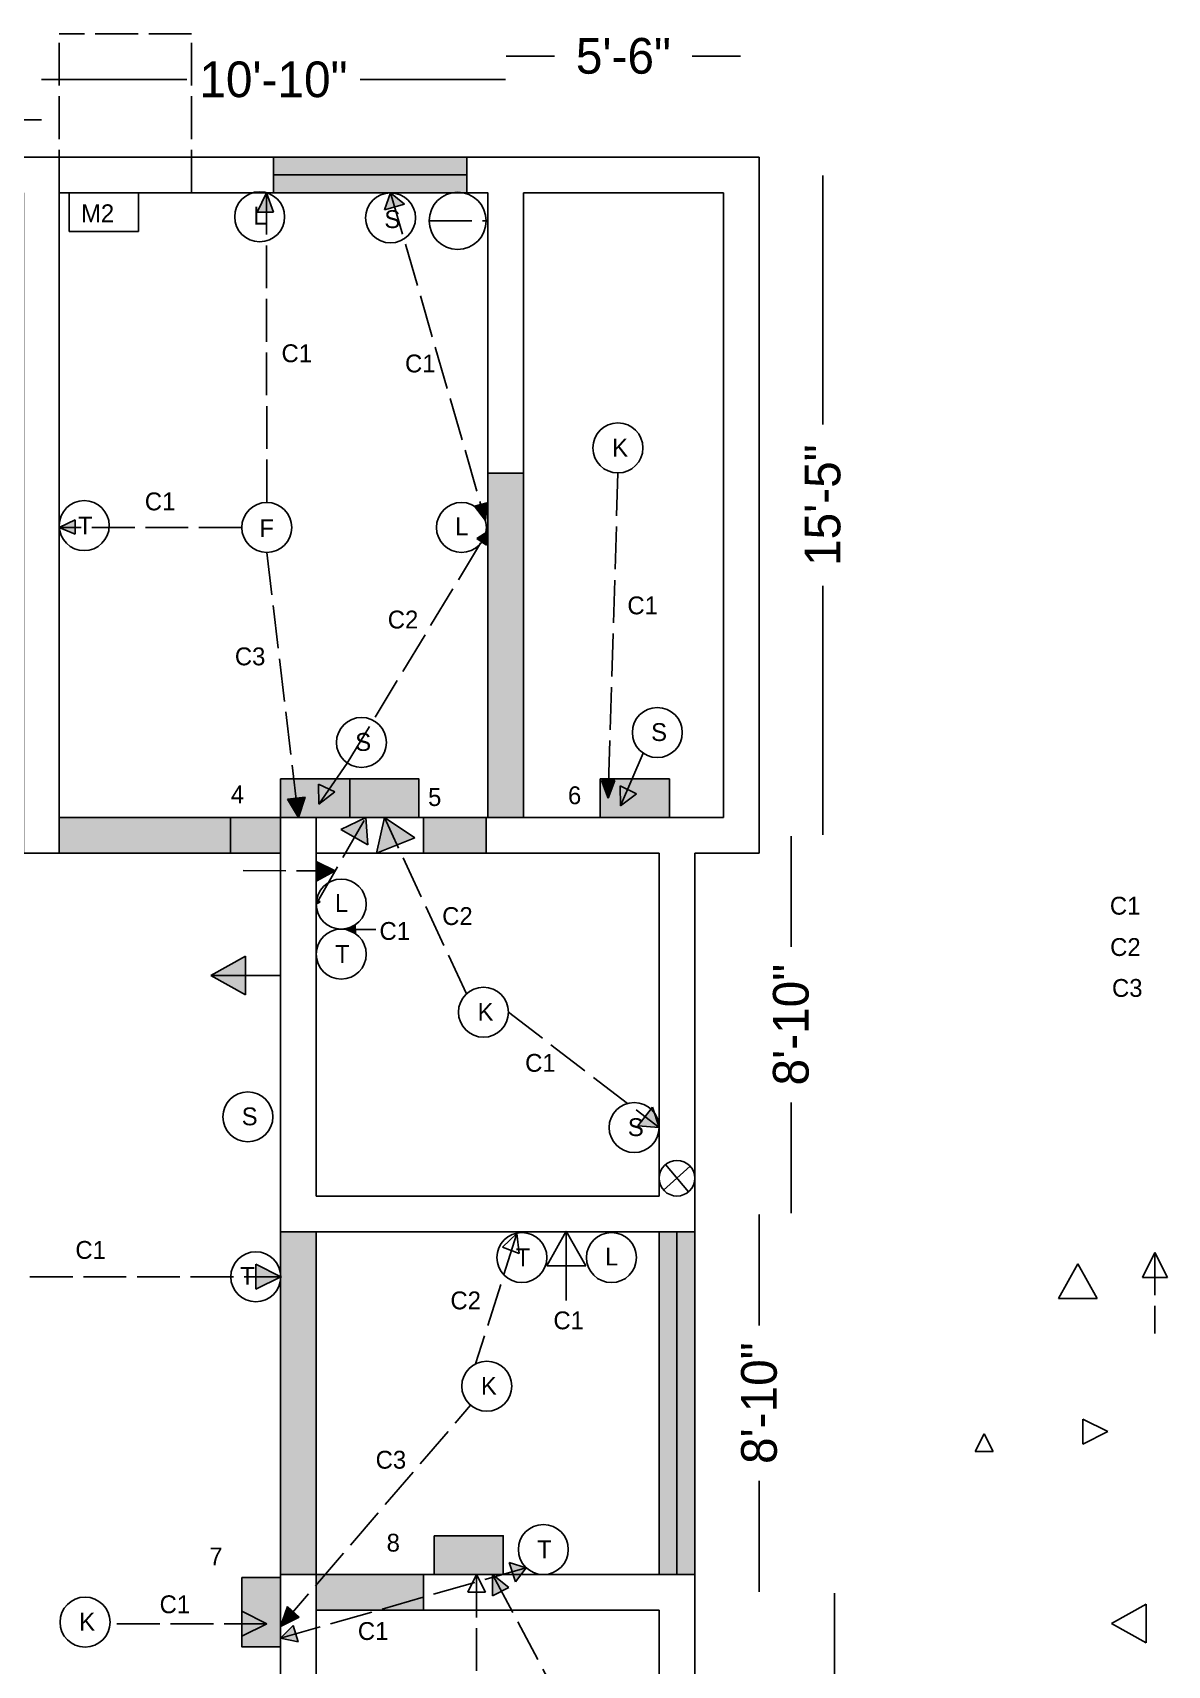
# Model space of a CAD drawing. Header units: feet. Extents: x 437 to 1867, y 198 to 1564.
# Drawn here: x 794.9 to 1112.7, y 664.3 to 1121.6 of the extents above; entities that cross this region are included whole.
import ezdxf

# ---------------------------------------------------------------- set-up
doc = ezdxf.new("R2010")
doc.units = ezdxf.units.FT
doc.header["$MEASUREMENT"] = 0
doc.linetypes.add('ACAD_ISO02W100', pattern=[15, 12, -3])
doc.dimstyles.get("Standard").update_dxf_attribs({"dimtxt": 0.18, "dimasz": 0.18, "dimexe": 0.18, "dimexo": 0.0625, "dimgap": 0.09, "dimtad": 0, "dimtih": 1, "dimtoh": 1, "dimdec": 4, "dimzin": 0, "dimdsep": 46, "dimtxsty": 'Standard', "dimcen": 0.09, "dimadec": 0, "dimazin": 0, "dimtfac": 1, "dimtdec": 4, "dimtofl": 0, "dimtmove": 0, "dimatfit": 3, "dimfxl": 0, "dimtolj": 1, "dimtzin": 0, "dimarcsym": 0})

# ---------------------------------------------------------------- blocks, each defined once
blk = doc.blocks.new('*D3')
at = {"color": 0, "lineweight": -2}
for p, q in [((667.36, 1097.19), (708.1, 1097.19)), ((797.36, 1097.19), (756.62, 1097.19))]:
    blk.add_line(p, q, dxfattribs=at)
at = {"layer": 'Defpoints', "color": 0}
for p in [(797.36, 1097.19), (667.36, 1081.74), (797.36, 1081.74)]:
    blk.add_point(p, dxfattribs=at)
at = {"color": 0, "insert": (732.36, 1097.19), "char_height": 10, "attachment_point": 5}
blk.add_mtext('\\A1;10\'-10"', dxfattribs=at)
blk = doc.blocks.new('_None')
blk = doc.blocks.new('*D4')
at = {"color": 0, "lineweight": -2}
for p, q in [((797.36, 1108.43), (838.1, 1108.43)), ((927.36, 1108.43), (886.62, 1108.43))]:
    blk.add_line(p, q, dxfattribs=at)
at = {"layer": 'Defpoints', "color": 0}
for p in [(927.36, 1108.43), (797.36, 1081.74), (927.36, 1081.74)]:
    blk.add_point(p, dxfattribs=at)
at = {"color": 0, "insert": (862.36, 1108.43), "char_height": 10, "attachment_point": 5}
blk.add_mtext('\\A1;10\'-10"', dxfattribs=at)
blk = doc.blocks.new('*D5')
at = {"color": 0, "lineweight": -2}
for p, q in [((927.54, 1115.01), (941.1, 1115.01)), ((993.18, 1115.01), (979.62, 1115.01))]:
    blk.add_line(p, q, dxfattribs=at)
at = {"color": 0}
for points in [[(927.54, 1115.04), (927.54, 1114.98), (927.36, 1115.01)], [(993.18, 1115.04), (993.18, 1114.98), (993.36, 1115.01)]]:
    blk.add_solid(points, dxfattribs=at)
at = {"layer": 'Defpoints', "color": 0}
for p in [(993.36, 1115.01), (927.36, 1081.74), (993.36, 1081.74)]:
    blk.add_point(p, dxfattribs=at)
at = {"color": 0, "insert": (960.36, 1115.01), "char_height": 10, "attachment_point": 5}
blk.add_mtext('\\A1;5\'-6"', dxfattribs=at)
blk = doc.blocks.new('*D8')
at = {"color": 0, "lineweight": -2}
for p, q in [((1016.19, 1081.56), (1016.19, 1011.83)), ((1016.19, 896.92), (1016.19, 966.65))]:
    blk.add_line(p, q, dxfattribs=at)
at = {"color": 0}
for points in [[(1016.16, 1081.56), (1016.22, 1081.56), (1016.19, 1081.74)], [(1016.16, 896.92), (1016.22, 896.92), (1016.19, 896.74)]]:
    blk.add_solid(points, dxfattribs=at)
at = {"layer": 'Defpoints', "color": 0}
for p in [(993.36, 1081.74), (993.36, 896.74), (1016.19, 896.74)]:
    blk.add_point(p, dxfattribs=at)
at = {"color": 0, "insert": (1016.19, 989.24), "char_height": 10, "attachment_point": 5, "rotation": 90}
blk.add_mtext('\\A1;15\'-5"', dxfattribs=at)
blk = doc.blocks.new('*D9')
at = {"color": 0, "lineweight": -2}
for p, q in [((1007.3, 896.56), (1007.3, 865.5)), ((1007.3, 790.92), (1007.3, 821.99))]:
    blk.add_line(p, q, dxfattribs=at)
at = {"color": 0}
for points in [[(1007.27, 896.56), (1007.33, 896.56), (1007.3, 896.74)], [(1007.27, 790.92), (1007.33, 790.92), (1007.3, 790.74)]]:
    blk.add_solid(points, dxfattribs=at)
at = {"layer": 'Defpoints', "color": 0}
for p in [(975.36, 896.74), (975.36, 790.74), (1007.3, 790.74)]:
    blk.add_point(p, dxfattribs=at)
at = {"color": 0, "insert": (1007.3, 843.74), "char_height": 10, "attachment_point": 5, "rotation": 90}
blk.add_mtext('\\A1;8\'-10"', dxfattribs=at)
blk = doc.blocks.new('*D10')
at = {"color": 0, "lineweight": -2}
for p, q in [((998.39, 790.56), (998.39, 759.5)), ((998.39, 684.92), (998.39, 715.99))]:
    blk.add_line(p, q, dxfattribs=at)
at = {"color": 0}
for points in [[(998.36, 790.56), (998.42, 790.56), (998.39, 790.74)], [(998.36, 684.92), (998.42, 684.92), (998.39, 684.74)]]:
    blk.add_solid(points, dxfattribs=at)
at = {"layer": 'Defpoints', "color": 0}
for p in [(975.36, 790.74), (975.36, 684.74), (998.39, 684.74)]:
    blk.add_point(p, dxfattribs=at)
at = {"color": 0, "insert": (998.39, 737.74), "char_height": 10, "attachment_point": 5, "rotation": 90}
blk.add_mtext('\\A1;8\'-10"', dxfattribs=at)
blk = doc.blocks.new('*D11')
at = {"color": 0, "lineweight": -2}
for p, q in [((1019.45, 684.56), (1019.45, 653.5)), ((1019.45, 578.92), (1019.45, 609.99))]:
    blk.add_line(p, q, dxfattribs=at)
at = {"color": 0}
for points in [[(1019.42, 684.56), (1019.48, 684.56), (1019.45, 684.74)], [(1019.42, 578.92), (1019.48, 578.92), (1019.45, 578.74)]]:
    blk.add_solid(points, dxfattribs=at)
at = {"layer": 'Defpoints', "color": 0}
for p in [(975.36, 684.74), (975.36, 578.74), (1019.45, 578.74)]:
    blk.add_point(p, dxfattribs=at)
at = {"color": 0, "insert": (1019.45, 631.74), "char_height": 10, "attachment_point": 5, "rotation": 90}
blk.add_mtext('\\A1;8\'-10"', dxfattribs=at)

msp = doc.modelspace()

# ---------------------------------------------------------------- hatches: boundary and pattern name
at = {"linetype": 'ACAD_ISO02W100'}
h = msp.add_hatch(color=70, dxfattribs=at)
h.paths.add_polyline_path([(621.5249, 1081.74179), (621.5249, 1086.74179), (592.48437, 1086.74179), (592.48437, 1081.74179)])
h.paths.add_polyline_path([(621.5249, 1076.74179), (621.5249, 1081.74179), (592.48437, 1081.74179), (592.48437, 1076.74179)])
h.paths.add_polyline_path([(751.62853, 1081.74179), (751.62853, 1086.74179), (679.67104, 1086.74179), (679.67104, 1081.74179)])
h.paths.add_polyline_path([(679.67104, 1081.74179), (679.67104, 1076.74179), (703.73667, 1076.74179, -0.00760481), (703.94959, 1076.74179), (729.11631, 1076.74179, -0.137077422), (732.88369, 1076.74179), (751.62853, 1076.74179), (751.62853, 1081.74179)])
h.paths.add_polyline_path([(916.48545, 1081.74179), (916.48545, 1086.74179), (862.35973, 1086.74179), (862.35973, 1081.74179)])
h.paths.add_polyline_path([(862.35973, 1081.74179), (862.35973, 1076.74179), (912.51762, 1076.74179, -0.089970811), (915.37357, 1076.74179), (916.48545, 1076.74179), (916.48545, 1081.74179)])
h.paths.add_polyline_path([(970.35973, 484.28281), (975.35973, 484.28281), (975.35973, 573.74179), (970.35973, 573.74179)])
h.paths.add_polyline_path([(980.35973, 573.74179), (975.35973, 573.74179), (975.35973, 484.28281), (980.35973, 484.28281)])
h.paths.add_polyline_path([(970.35973, 689.74179), (975.35973, 689.74179), (975.35973, 785.74179), (970.35973, 785.74179)])
h.paths.add_polyline_path([(980.35973, 785.74179), (975.35973, 785.74179), (975.35973, 689.74179), (980.35973, 689.74179)])
h.paths.add_polyline_path([(946.05764, 328.74179), (946.05764, 333.74179), (904.08021, 333.74179, -0.000193978), (904.07477, 333.74179), (879.02935, 333.74179), (879.02935, 328.74179)])
h.paths.add_polyline_path([(946.05764, 323.74179), (946.05764, 328.74179), (879.02935, 328.74179), (879.02935, 323.74179)])
h.paths.add_polyline_path([(690.35872, 328.74179), (690.35872, 333.74179), (665.00384, 333.74179, -0.000273873), (664.99617, 333.74179), (617.77501, 333.74179), (617.77501, 328.74179)])
h.paths.add_polyline_path([(617.77501, 328.74179), (617.77501, 323.74179), (690.35872, 323.74179), (690.35872, 328.74179)])
h.paths.add_polyline_path([(567.81732, 328.74179), (567.81732, 333.74179), (502.0231, 333.74179), (502.0231, 328.74179)])
h.paths.add_polyline_path([(502.0231, 328.74179), (502.0231, 323.74179), (567.81732, 323.74179), (567.81732, 328.74179)])
at = {"linetype": 'ACAD_ISO02W100', "true_color": 0x000000}
h = msp.add_hatch(color=18, dxfattribs=at)
h.paths.add_polyline_path([(860.38369, 1076.74179), (857.8014, 1071.32591), (860.39095, 1071.32591)])
h.paths.add_polyline_path([(860.38369, 1076.74179), (860.39095, 1071.32591), (862.39256, 1071.32591)])
h.paths.add_polyline_path([(895.15902, 1076.69902), (893.46297, 1071.99547), (896.29473, 1072.77639)])
h.paths.add_polyline_path([(895.15902, 1076.69902), (896.29473, 1072.77639), (899.02619, 1073.52964)])
h = msp.add_hatch(color=104)
h.paths.add_polyline_path([(580.35973, 643.74179), (590.35973, 643.74179), (590.35973, 749.74179), (580.35973, 749.74179)])
h.paths.add_polyline_path([(746.35973, 633.74179), (746.35973, 643.74179), (698.35973, 643.74179), (698.35973, 633.74179)])
h.paths.add_polyline_path([(590.35973, 841.74179), (590.35973, 831.74179), (626.35973, 831.74179), (626.35973, 841.74179)])
h.paths.add_polyline_path([(662.35973, 841.74179), (672.35973, 841.74179), (672.35973, 901.74179), (662.35973, 901.74179)])
h.paths.add_polyline_path([(792.35973, 891.74179), (792.35973, 901.74179), (728.20886, 901.74179), (728.20886, 891.74179)])
h.paths.add_polyline_path([(850.35973, 891.74179), (850.35973, 901.74179), (802.35973, 901.74179), (802.35973, 891.74179)])
h.paths.add_polyline_path([(864.35973, 891.74179), (864.35973, 901.74179), (850.35973, 901.74179), (850.35973, 891.74179)])
h.paths.add_polyline_path([(904.35973, 901.74179), (904.35973, 891.74179), (921.94081, 891.74179), (921.94081, 901.74179)])
h.paths.add_polyline_path([(922.35974, 901.74179), (932.35974, 901.74179), (932.35974, 949.74179), (932.35973, 949.74179), (932.35973, 998.16887), (922.35974, 998.16887)])
h.paths.add_polyline_path([(874.35973, 785.74179), (864.35973, 785.74179), (864.35973, 689.74179), (874.35973, 689.74179)])
h.paths.add_polyline_path([(874.35973, 689.74179), (874.35973, 679.74179), (904.35973, 679.74179), (904.35973, 689.74179)])
h.paths.add_polyline_path([(834.35973, 573.74179), (834.35973, 583.74179), (756.35973, 583.74179), (756.35973, 573.74179)])
h.paths.add_polyline_path([(826.35973, 477.74179), (816.35973, 477.74179), (816.35973, 447.74179), (816.35973, 434.58812), (826.35973, 434.58812), (826.35973, 447.74179)])
h = msp.add_hatch(color=18, dxfattribs=at)
h.paths.add_polyline_path([(920.42791, 989.42281), (918.72258, 988.92811, -0.184102305), (921.72386, 984.94674)])
h.paths.add_polyline_path([(922.16635, 989.92712), (920.42791, 989.42281), (921.72386, 984.94674)])
h.paths.add_polyline_path([(918.72258, 988.92811), (918.6848, 988.91715), (921.72386, 984.94674, 0.184102305)])
h = msp.add_hatch(color=18, dxfattribs=at)
h.paths.add_polyline_path([(787.08388, 986.35751), (787.28146, 983.5), (792.35973, 983.5)])
h.paths.add_polyline_path([(792.35973, 983.5), (787.28146, 983.5), (787.52738, 979.94355)])
h.paths.add_polyline_path([(806.87906, 983), (802.37761, 983), (806.87906, 981.09755)])
h.paths.add_polyline_path([(806.87906, 985.17645), (802.37761, 983), (806.87906, 983)])
h = msp.add_hatch(color=18, dxfattribs=at)
h.paths.add_polyline_path([(922.35973, 981.87358), (922.35973, 981.87364), (921.55782, 980.55152, -0.065344893), (920.70386, 978.94217), (922.03001, 977.99589)])
h.paths.add_polyline_path([(921.55782, 980.55152, 0.03695681), (921.84683, 981.54366), (919.32859, 979.92351), (920.6186, 979.00301)])
h.paths.add_polyline_path([(922.35973, 981.87364), (921.84683, 981.54366, -0.03695681), (921.55782, 980.55152)], flags=17)
h.paths.add_polyline_path([(921.55782, 980.55152), (920.6186, 979.00301), (920.70386, 978.94217, 0.065344893)])
at = {"true_color": 0x000000}
h = msp.add_hatch(color=18, dxfattribs=at)
h.paths.add_polyline_path([(736.45194, 533.3478), (726.76231, 527.92713), (736.45194, 527.92713)])
h.paths.add_polyline_path([(736.45194, 527.92713), (726.76231, 527.92713), (736.45194, 522.50645)])
h.paths.add_polyline_path([(854.48941, 862.92987), (844.79977, 857.50919), (854.48941, 857.50919)])
h.paths.add_polyline_path([(854.48941, 857.50919), (844.79977, 857.50919), (854.48941, 852.08852)])
h.paths.add_polyline_path([(682.04937, 928.63876), (682.04937, 923.21809), (691.739, 923.21809)])
h.paths.add_polyline_path([(691.739, 923.21809), (682.04937, 923.21809), (682.04937, 917.79741)])
h.paths.add_polyline_path([(943.62032, 564.0667), (938.19965, 564.0667), (943.62032, 554.37706)])
h.paths.add_polyline_path([(949.041, 564.0667), (943.62032, 564.0667), (943.62032, 554.37706)])
at = {"linetype": 'ACAD_ISO02W100'}
h = msp.add_hatch(color=253, dxfattribs=at)
h.paths.add_polyline_path([(727.739, 912.58314), (708.35973, 912.58314), (708.35973, 901.74179), (727.739, 901.74179)])
h.paths.add_polyline_path([(691.739, 891.74179), (672.35973, 891.74179), (672.35973, 880.8468), (691.739, 880.8468)])
h.paths.add_polyline_path([(883.739, 912.58314), (864.35973, 912.58314), (864.35973, 901.74179), (883.739, 901.74179)])
h.paths.add_polyline_path([(903.11827, 912.58314), (883.739, 912.58314), (883.739, 901.74179), (903.11827, 901.74179)])
h.paths.add_polyline_path([(973.25196, 912.58314), (953.87269, 912.58314), (953.87269, 901.74179), (973.25196, 901.74179)])
h.paths.add_polyline_path([(683.20109, 840.74794), (672.35974, 840.74794), (672.35974, 821.36867), (683.20109, 821.36867)])
h.paths.add_polyline_path([(864.35973, 688.87151), (853.52994, 688.87151), (853.52994, 669.49224), (864.35973, 669.49224)])
h.paths.add_polyline_path([(926.7192, 700.58314), (907.33993, 700.58314), (907.33993, 689.74179), (926.7192, 689.74179)])
h.paths.add_polyline_path([(648.44369, 654.58314), (629.06442, 654.58314), (629.06442, 643.74179), (648.44369, 643.74179)])
h.paths.add_polyline_path([(685.08697, 633.74179), (665.7077, 633.74179), (665.7077, 622.99587), (685.08697, 622.99587)])
h.paths.add_polyline_path([(837.20109, 434.2028), (826.35974, 434.2028), (826.35974, 414.82353), (837.20109, 414.82353)])
h.paths.add_polyline_path([(874.87049, 573.74179), (855.49123, 573.74179), (855.49123, 562.8309), (874.87049, 562.8309)])
at = {"true_color": 0x000000}
h = msp.add_hatch(color=18, dxfattribs=at)
h.paths.add_polyline_path([(725.0378, 909.85527), (722.46707, 911.08945), (722.55682, 905.5)])
h.paths.add_polyline_path([(725.0378, 909.85527), (722.55682, 905.5), (726.97453, 908.92547)])
h.paths.add_polyline_path([(877.96032, 909.66823), (875, 911.08945), (875.08975, 905.5)])
h.paths.add_polyline_path([(961.54337, 909.60845), (959.5, 910.58945), (959.58975, 905)])
h.paths.add_polyline_path([(961.54337, 909.60845), (959.58975, 905), (964.00746, 908.42547)])
h.paths.add_polyline_path([(879.50746, 908.92547), (877.96032, 909.66823), (875.08975, 905.5)])
at = {"linetype": 'ACAD_ISO02W100', "true_color": 0x000000}
h = msp.add_hatch(color=18, dxfattribs=at)
h.paths.add_polyline_path([(956.22518, 912.08238), (954.21243, 912.08238), (956.07605, 907.16246)])
h.paths.add_polyline_path([(957.95754, 912.08238), (956.22518, 912.08238), (956.07605, 907.16246)])
h = msp.add_hatch(color=18, dxfattribs=at)
h.paths.add_polyline_path([(868.71256, 907.16613), (866.31597, 906.91243), (869.35973, 901.74179)])
h.paths.add_polyline_path([(871.25344, 907.43511), (868.71256, 907.16613), (869.35973, 901.74179)])
h = msp.add_hatch(color=18, dxfattribs=at)
h.paths.add_polyline_path([(888.18686, 901.74179), (881.19254, 898.40995), (885.04438, 896.23238)])
h.paths.add_polyline_path([(888.18686, 901.74179), (885.04438, 896.23238), (888.7879, 894.11605)])
h.paths.add_polyline_path([(893.42863, 901.74179), (891.20564, 891.74179), (896.98537, 894.096)])
h.paths.add_polyline_path([(893.42863, 901.74179), (896.98537, 894.096), (901.93086, 896.1104)])
h.paths.add_polyline_path([(875.43848, 878.10178), (874.92657, 878.49378), (874.35974, 877.5), (874.35974, 877.5)])
h.paths.add_polyline_path([(874.92657, 878.49378), (874.48907, 878.8288), (874.35974, 877.5)])
h = msp.add_hatch(color=18, dxfattribs=at)
h.paths.add_polyline_path([(879.67203, 886.81355), (874.35973, 886.83617), (874.35973, 883.97144)])
h.paths.add_polyline_path([(874.35973, 889.47734), (874.35973, 886.83617), (879.67203, 886.81355)])
h = msp.add_hatch(color=18, dxfattribs=at)
h.paths.add_polyline_path([(885.23465, 871.67033, -0.059153106), (883.76196, 870.9251), (882.68476, 870.38), (885.26907, 870.38)])
h.paths.add_polyline_path([(885.26907, 870.38), (882.68476, 870.38, -0.102130064), (885.29805, 869.29358)], flags=17)
h.paths.add_polyline_path([(882.68476, 870.38), (885.29805, 869.29358, 0.102130064)], flags=17)
h = msp.add_hatch(color=18, dxfattribs=at)
h.paths.add_polyline_path([(966.37989, 817.95401), (964.3694, 815.41892), (970.34803, 814.91294)])
h.paths.add_polyline_path([(969.01054, 819.02827, 0.050635598), (968.06784, 820.08241), (966.37989, 817.95401), (970.34803, 814.91294)])
h.paths.add_polyline_path([(968.49351, 820.61914), (968.06784, 820.08241, -0.050635598), (969.01054, 819.02827)])
h = msp.add_hatch(color=18, dxfattribs=at)
h.paths.add_polyline_path([(857.41578, 776.63424), (857.41578, 773.14411), (864.35973, 773.14308), (864.35973, 773.16226)])
h.paths.add_polyline_path([(864.35973, 773.10622), (864.35973, 773.14308), (857.41578, 773.14411), (857.41578, 769.63424)])
h = msp.add_hatch(color=18, dxfattribs=at)
h.paths.add_polyline_path([(867.84037, 675.49281), (864.36117, 671.90182), (868.56909, 673.1108)])
h.paths.add_polyline_path([(868.56909, 673.1108), (864.36117, 671.90182), (869.25398, 670.87206)])
h.paths.add_polyline_path([(928.34354, 693.11743), (929.18503, 690.52627), (933.12597, 691.65853)])
h.paths.add_polyline_path([(933.12597, 691.65853), (929.18503, 690.52627), (929.4398, 689.74179), (931.67884, 689.74179)])
h.paths.add_polyline_path([(931.67884, 689.74179), (929.4398, 689.74179), (930.11324, 687.66811)])
h = msp.add_hatch(color=18, dxfattribs=at)
h.paths.add_polyline_path([(968.13458, 606.50307), (966.31681, 605.49611), (970.35973, 602.33448)])
h.paths.add_polyline_path([(969.97333, 607.52166), (968.13458, 606.50307), (970.35973, 602.33448)])
h.paths.add_polyline_path([(923.70258, 689.74179), (923.70258, 683.74179), (926.20145, 685.06041)])
h.paths.add_polyline_path([(923.70258, 689.74179), (926.20145, 685.06041), (928.23027, 686.13099)])
h = msp.add_hatch(color=18, dxfattribs=at)
h.paths.add_polyline_path([(853.52994, 679.45793), (853.52994, 675.95793), (860.52993, 675.95793)])
h.paths.add_polyline_path([(860.52993, 675.95793), (853.52994, 675.95793), (853.52994, 672.45793)])
h = msp.add_hatch(color=18, dxfattribs=at)
h.paths.add_polyline_path([(867.90538, 679.33145), (866.28559, 680.78938), (864.36314, 675.21184), (864.36314, 675.20591)])
h.paths.add_polyline_path([(869.58486, 677.81979), (867.90538, 679.33145), (864.36314, 675.20591), (864.36314, 675.20218)])

# ---------------------------------------------------------------- linework, layer by layer
at = {"linetype": 'ACAD_ISO02W100'}
for p, q in [((802.35973, 1076.74179), (802.35973, 1121.26679)), ((839.43655, 1121.26679), (802.35973, 1121.26679)), ((839.43655, 1076.74179), (839.43655, 1121.26679)), ((860.38369, 1076.74179), (857.8014, 1071.32591)), ((860.5, 990), (860.38369, 1076.74179)), ((862.39256, 1071.32591), (860.38369, 1076.74179)), ((895.15902, 1076.69902), (893.46297, 1071.99547)), ((895.15902, 1076.69902), (921.72386, 984.94674)), ((895.15902, 1076.69902), (899.02619, 1073.52964)), ((857.8014, 1071.32591), (862.39256, 1071.32591)), ((893.46297, 1071.99547), (899.02619, 1073.52964)), ((905.94559, 1068.87026), (921.94559, 1068.87026)), ((958.83728, 998.25648), (956.07605, 907.16246)), ((918.6848, 988.91715), (922.16635, 989.92712)), ((921.72386, 984.94674), (918.6848, 988.91715)), ((921.72386, 984.94674), (922.16635, 989.92712)), ((802.37761, 983), (806.87906, 985.17645)), ((806.87906, 985.17645), (806.87906, 981.09755)), ((853.5, 983), (802.35973, 983)), ((806.87906, 981.09755), (802.37761, 983)), ((883.02671, 917.02491), (922.35974, 981.87365)), ((919.32859, 979.92351), (922.35973, 981.87364)), ((922.03001, 977.99589), (919.32859, 979.92351)), ((922.35974, 981.87365), (922.03001, 977.99589)), ((860.5, 976), (869.35973, 901.74179)), ((956.07605, 907.16246), (954.21243, 912.08238)), ((954.21243, 912.08238), (957.95754, 912.08238)), ((957.95754, 912.08238), (956.07605, 907.16246)), ((871.25344, 907.43511), (866.31597, 906.91243)), ((869.35973, 901.74179), (866.31597, 906.91243)), ((869.35973, 901.74179), (871.25344, 907.43511)), ((874.35974, 877.5), (888.18686, 901.74179)), ((881.19254, 898.40995), (888.18686, 901.74179)), ((888.18686, 901.74179), (888.7879, 894.11605)), ((893.42863, 901.74179), (891.20564, 891.74179)), ((916.40278, 852.35512), (893.42863, 901.74179)), ((901.93086, 896.1104), (893.42863, 901.74179)), ((881.19254, 898.40995), (888.7879, 894.11605)), ((891.20564, 891.74179), (901.93086, 896.1104)), ((879.67203, 886.81355), (874.35973, 889.47734)), ((874.35973, 889.47734), (874.35973, 883.97144)), ((853.8584, 886.92345), (879.67203, 886.81355)), ((874.35973, 883.97144), (879.67203, 886.81355)), ((874.35973, 877.49999), (875.43848, 878.10178)), ((874.48907, 878.8288), (874.35974, 877.5)), ((875.43848, 878.10178), (874.48907, 878.8288)), ((882.68476, 870.38), (885.23465, 871.67033)), ((885.29805, 869.29358), (882.68476, 870.38)), ((882.68476, 870.38), (891.02621, 870.38)), ((885.23465, 871.67033), (885.29805, 869.29358)), ((928.17447, 847.23351), (970.34803, 814.91294)), ((964.3694, 815.41892), (968.49351, 820.61914)), ((970.34803, 814.91294), (968.49351, 820.61914)), ((970.34803, 814.91294), (964.3694, 815.41892)), ((930.55194, 785.21606), (918.91915, 748.72501)), ((1105.68352, 772.96571), (1109.18352, 779.96571)), ((1109.18352, 779.96571), (1112.68352, 772.96571)), ((1109.18352, 779.96571), (1109.18352, 757.2293)), ((764.15908, 773.15792), (864.40618, 773.14307)), ((857.41578, 776.63424), (864.41578, 773.13424)), ((857.41578, 776.63424), (857.41578, 769.63424)), ((864.41578, 773.13424), (857.41578, 769.63424)), ((1105.68352, 772.96571), (1112.68352, 772.96571)), ((864.35973, 675.20195), (917.55809, 737.16036)), ((1089.05053, 733.28896), (1096.05053, 729.78896)), ((1089.05053, 733.28896), (1089.05053, 726.28896)), ((1096.05053, 729.78896), (1089.05053, 726.28896)), ((933.12597, 691.65853), (864.36117, 671.90182)), ((933.12597, 691.65853), (928.34354, 693.11743)), ((930.11324, 687.66811), (928.34354, 693.11743)), ((933.12597, 691.65853), (930.11324, 687.66811)), ((919.26603, 689.74179), (919.26603, 640.71951)), ((923.70258, 689.74179), (970.35973, 602.33448)), ((923.70258, 689.74179), (923.70258, 683.74179)), ((928.23027, 686.13099), (923.70258, 689.74179)), ((923.70258, 683.74179), (928.23027, 686.13099)), ((853.52993, 679.45793), (860.52993, 675.95793)), ((853.52993, 679.45793), (853.52993, 672.45793)), ((866.28559, 680.78938), (869.58486, 677.81979)), ((860.52993, 675.95793), (816.5778, 675.95793)), ((860.52993, 675.95793), (853.52993, 672.45793)), ((864.36117, 671.90182), (867.84037, 675.49281)), ((867.84037, 675.49281), (869.25398, 670.87206)), ((864.36117, 671.90182), (869.25398, 670.87206))]:
    msp.add_line(p, q, dxfattribs=at)
for p, q in [((556.35973, 1086.74179), (998.35973, 1086.74179)), ((998.35973, 1086.74179), (909.47903, 1086.74179)), ((998.35973, 1086.74179), (998.35973, 891.74179)), ((802.35973, 1076.74179), (922.35973, 1076.74179)), ((932.35973, 1076.74179), (988.35973, 1076.74179)), ((988.35973, 1076.74179), (988.35973, 901.74179)), ((959.58975, 905), (965.86803, 919.81002)), ((875.08975, 905.5), (883.02671, 917.02491)), ((875.08975, 905.5), (875, 911.08945)), ((875, 911.08945), (879.50746, 908.92547)), ((959.58975, 905), (959.5, 910.58945)), ((959.5, 910.58945), (964.00746, 908.42547)), ((875.08975, 905.5), (879.50746, 908.92547)), ((959.58975, 905), (964.00746, 908.42547)), ((850.35973, 901.74179), (850.35973, 891.74179)), ((864.35973, 891.74179), (864.35973, 901.74179)), ((874.35973, 891.74179), (874.35973, 901.74179)), ((904.35973, 901.74179), (904.35973, 891.74179)), ((988.35973, 901.74179), (980.35973, 901.74179)), ((970.35973, 795.74179), (970.35973, 891.74179)), ((980.35973, 323.74179), (980.35973, 891.74179)), ((998.35973, 891.74179), (980.35973, 891.74179)), ((854.48941, 862.92987), (844.79977, 857.50919)), ((854.48941, 852.08852), (854.48941, 862.92987)), ((864.17904, 857.50919), (844.79977, 857.50919)), ((854.48941, 852.08852), (844.79977, 857.50919)), ((979.08981, 804.07143), (971.62966, 797.41214)), ((972.10616, 804.5384), (978.6133, 796.94517)), ((874.35973, 785.74179), (864.35973, 785.74179)), ((926.47288, 781.39359), (930.55194, 785.21606)), ((930.55194, 785.21606), (931.16248, 779.65933)), ((938.95521, 776.18795), (944.37589, 785.87758)), ((944.37589, 766.49831), (944.37589, 785.87758)), ((949.79656, 776.18795), (944.37589, 785.87758)), ((970.35973, 689.74179), (970.35973, 785.74179)), ((970.35973, 785.74179), (970.35973, 784.74179)), ((970.35973, 785.74179), (970.35973, 775.74179)), ((970.35973, 784.74179), (970.35973, 774.74179)), ((931.16248, 779.65933), (926.47288, 781.39359)), ((938.95521, 776.18795), (949.79656, 776.18795)), ((1082.16565, 767.05602), (1087.58632, 776.74566)), ((1093.007, 767.05602), (1087.58632, 776.74566)), ((1082.16565, 767.05602), (1093.007, 767.05602)), ((1058.88879, 724.18458), (1061.38879, 729.18458)), ((1061.38879, 729.18458), (1063.88879, 724.18458)), ((1063.88879, 724.18458), (1058.88879, 724.18458)), ((904.35973, 689.74179), (904.35973, 679.74179)), ((916.75126, 684.77133), (919.25126, 689.77133)), ((919.25126, 689.77133), (921.75126, 684.77133)), ((921.75126, 684.77133), (916.75126, 684.77133)), ((1106.71185, 681.46657), (1097.02222, 676.0459)), ((1106.71185, 670.62522), (1106.71185, 681.46657)), ((864.35973, 675.20195), (866.28559, 680.78938)), ((869.58486, 677.81979), (864.36314, 675.20218)), ((970.35973, 583.74179), (970.35973, 679.74179)), ((1106.71185, 670.62522), (1097.02222, 676.0459)), ((970.35973, 668.74179), (970.35973, 658.74179))]:
    msp.add_line(p, q)
at = {"color": 0}
for p, q in [((862.35973, 1081.74179), (916.48545, 1081.74179)), ((975.35973, 785.74179), (975.35973, 689.74179))]:
    msp.add_line(p, q, dxfattribs=at)
for points in [[(662.35973, 1086.74179), (802.35973, 1086.74179)], [(792.35973, 1086.74179), (932.35973, 1086.74179)], [(802.35973, 1076.74179), (802.35973, 891.74179), (792.35973, 891.74179)], [(802.35973, 891.74179), (792.35973, 891.74179), (792.35973, 1076.74179)], [(802.35973, 901.74179), (802.35973, 1076.74179), (922.35973, 1076.74179), (922.35973, 949.74179)], [(932.35973, 1076.74179), (932.35973, 949.74179)], [(874.35973, 901.74179), (850.35973, 901.74179)], [(874.35973, 901.74179), (864.35973, 901.74179)], [(980.35973, 901.74179), (904.35973, 901.74179)], [(922.35973, 901.74179), (904.35973, 901.74179)], [(864.35973, 891.74179), (850.35973, 891.74179)], [(864.35973, 891.74179), (864.35973, 785.74179)], [(874.35973, 891.74179), (874.35973, 795.74179), (970.35973, 795.74179), (970.35973, 891.74179), (904.35973, 891.74179)], [(932.35973, 891.74179), (904.35973, 891.74179)], [(980.35973, 785.74179), (980.35973, 891.74179)], [(864.35973, 795.74179), (864.35973, 785.74179)], [(970.35973, 795.74179), (874.35973, 795.74179)], [(980.35973, 679.74179), (980.35973, 795.74179)], [(874.35973, 785.74179), (970.35973, 785.74179)], [(904.35973, 689.74179), (970.35973, 689.74179), (970.35973, 785.74179), (874.35973, 785.74179)], [(864.35973, 737.74179), (864.35973, 679.74179)], [(874.35973, 737.74179), (874.35973, 689.74179)], [(874.35973, 737.74179), (874.35973, 583.74179), (970.35973, 583.74179), (970.35973, 679.74179), (904.35973, 679.74179)], [(864.35973, 689.74179), (864.35973, 583.74179)], [(970.35973, 689.74179), (904.35973, 689.74179)], [(980.35973, 573.74179), (980.35973, 573.74179), (980.35973, 689.74179)], [(904.35973, 679.74179), (970.35973, 679.74179)]]:
    msp.add_lwpolyline(points)
for points in [[(862.35973, 1086.74179), (909.47903, 1086.74179), (909.47903, 1086.74179), (862.35973, 1086.74179)], [(862.35973, 1086.74179), (916.48545, 1086.74179), (916.48545, 1076.74179), (862.35973, 1076.74179)], [(805.17281, 1076.74179), (824.55208, 1076.75573), (824.55208, 1065.91438), (805.17281, 1065.91438)], [(932.35974, 998.16887), (922.35974, 998.16887), (922.35974, 901.74179), (932.35974, 901.74179)], [(864.35973, 912.58314), (883.739, 912.58314), (883.739, 901.74179), (864.35973, 901.74179)], [(883.739, 912.58314), (903.11827, 912.58314), (903.11827, 901.74179), (883.739, 901.74179)], [(953.87269, 912.58314), (973.25196, 912.58314), (973.25196, 901.74179), (953.87269, 901.74179)], [(802.35973, 891.74179), (850.35973, 891.74179), (850.35973, 901.74179), (802.35973, 901.74179)], [(874.35973, 901.74179), (921.94081, 901.74179), (921.94081, 891.74179), (874.35973, 891.74179)], [(864.35973, 785.74179), (874.35973, 785.74179), (874.35973, 689.74179), (864.35973, 689.74179)], [(970.35973, 785.74179), (980.35973, 785.74179), (980.35973, 689.74179), (970.35973, 689.74179)], [(970.35973, 779.74179), (970.35973, 779.74179), (970.35973, 774.74179), (970.35973, 774.74179)], [(907.33993, 700.58314), (926.7192, 700.58314), (926.7192, 689.74179), (907.33993, 689.74179)], [(864.37128, 688.87151), (864.35973, 669.49224), (853.52994, 669.49224), (853.52994, 688.87151)], [(904.35973, 689.74179), (874.35973, 689.74179), (874.35973, 679.74179), (904.35973, 679.74179)]]:
    msp.add_lwpolyline(points, close=True)
for centre, radius in [((858.5, 1070), 7), ((895.15902, 1069.69902), 7), ((913.94559, 1068.87026), 8), ((958.83728, 1005.25648), 7), ((809.35973, 983.5), 7), ((860.5, 983), 7), ((915, 983), 7), ((886.99702, 922.79003), 7), ((969.86176, 925.55894), 7), ((881.35974, 877.5), 7), ((881.35973, 863.50655), 7), ((921.17447, 847.23351), 7), ((855.20889, 817.93067), 7), ((963.34803, 814.91294), 7), ((975.35973, 800.74179), 5), ((931.93585, 778.51135), 7), ((957, 778.5), 7), ((857.40618, 773.14307), 7), ((922.09806, 742.48846), 7), ((937.93851, 696.74179), 7), ((809.59287, 676.41702), 7)]:
    msp.add_circle(centre, radius)

# ---------------------------------------------------------------- texts
at = {"color": 3, "char_height": 5, "attachment_point": 1}
for s, insert, width in [('M2', (808.46756, 1073.48299), 15.7990023), ('S', (853.47169, 820.5563), 7.2329995)]:
    msp.add_mtext(s, dxfattribs=dict(at, insert=insert, width=width))
at = {"char_height": 5, "attachment_point": 1}
for s, insert, width in [('L', (856.7059, 1072.79375), 7.2329995), ('S', (893.42181, 1071.84084), 7.2329995), ('K', (957.19853, 1007.86219), 7.2329995), ('T', (807.62019, 986.04713), 7.2329995), ('F', (858.43062, 985.3032), 7.2329995), ('L', (913.2059, 985.79375), 7.2329995), ('S', (968.12456, 928.18458), 7.2329995), ('S', (885.25981, 925.41567), 7.2329995), ('4', (850.42722, 910.73461), 15.7990023), ('5', (905.65975, 909.98688), 15.7990023), ('6', (944.83466, 910.48916), 9.6511729), ('L', (879.56563, 880.29375), 7.2329995), ('T', (879.62019, 866.05368), 7.2329995), ('K', (919.53572, 849.83922), 7.2329995), ('S', (961.61083, 817.53857), 7.2329995), ('T', (930.1963, 781.05848), 7.2329995), ('L', (955.2059, 781.29375), 7.2329995), ('T', (853.06809, 775.88726), 3.9424551), ('K', (920.4593, 745.09417), 7.2329995), ('8', (894.05621, 701.16398), 15.7990023), ('7', (844.38996, 697.30749), 15.7990023), ('T', (936.19897, 699.28892), 7.2329995), ('K', (807.95412, 679.02273), 7.2329995)]:
    msp.add_mtext(s, dxfattribs=dict(at, insert=insert, width=width))
at = {"linetype": 'ACAD_ISO02W100', "char_height": 5, "width": 10.1284113, "attachment_point": 1}
for s, insert in [('C1', (864.61507, 1034.2799)), ('C1', (899.21113, 1031.41817)), ('C1', (826.33963, 992.78919)), ('C1', (961.47466, 963.6711)), ('C2', (894.37539, 959.70691)), ('C3', (851.55406, 949.3855)), ('C1', (1096.59301, 879.5599)), ('C2', (909.60857, 876.65511)), ('C1', (892.05279, 872.48304)), ('C2', (1096.66345, 867.98916)), ('C3', (1097.17925, 856.52443)), ('C1', (932.84034, 835.54599)), ('C1', (806.89575, 783.15564)), ('C2', (911.92248, 769.01869)), ('C1', (940.76025, 763.4294)), ('C3', (890.97807, 724.39377)), ('C1', (830.48072, 683.90696)), ('C1', (885.99535, 676.42184))]:
    msp.add_mtext(s, dxfattribs=dict(at, insert=insert))

# ---------------------------------------------------------------- dimensions: what is measured, and where the dimension line sits
for p1, p2, distance, override, picture, middle in [((927.35973, 1081.74179), (993.35973, 1081.74179), 33.26938, {"dimtxt": 10, "dimlunit": 4, "dimse1": 1, "dimse2": 1}, '*D5', (960.35973, 1115.01117)), ((797.35973, 1081.74179), (927.35973, 1081.74179), 26.68409, {"dimtxt": 10, "dimlunit": 4, "dimblk1": 'None', "dimblk2": 'None', "dimsah": 1, "dimse1": 1, "dimse2": 1}, '*D4', (862.35973, 1108.42588)), ((667.35973, 1081.74179), (797.35973, 1081.74179), 15.45299, {"dimtxt": 10, "dimlunit": 4, "dimblk1": 'None', "dimblk2": 'None', "dimsah": 1, "dimse1": 1, "dimse2": 1}, '*D3', (732.35973, 1097.19478))]:
    dim = msp.add_aligned_dim(p1=p1, p2=p2, distance=distance, dimstyle='Standard', override=override)
    dim.commit()
    dim.dimension.update_dxf_attribs({"geometry": picture, "text_midpoint": middle})
for p1, p2, distance, override, picture, middle in [((993.35973, 1081.74179), (993.35973, 896.74179), 22.83523, {"dimtxt": 10, "dimtad": 2, "dimjust": 0, "dimlunit": 4, "dimse1": 1, "dimse2": 1}, '*D8', (1016.19496, 989.24179)), ((975.35973, 896.74179), (975.35973, 790.74179), 31.94483, {"dimtxt": 10, "dimlunit": 4, "dimse1": 1, "dimse2": 1}, '*D9', (1007.30457, 843.74179)), ((975.35973, 790.74179), (975.35973, 684.74179), 23.02697, {"dimtxt": 10, "dimlunit": 4, "dimse1": 1, "dimse2": 1}, '*D10', (998.3867, 737.74179)), ((975.35973, 684.74179), (975.35973, 578.74179), 44.0924, {"dimtxt": 10, "dimlunit": 4, "dimse1": 1, "dimse2": 1}, '*D11', (1019.45214, 631.74179))]:
    dim = msp.add_aligned_dim(p1=p1, p2=p2, distance=distance, dimstyle='Standard', override=override)
    dim.commit()
    dim.dimension.update_dxf_attribs({"geometry": picture, "text_midpoint": middle, "text_rotation": 90})

doc.saveas('drawing.dxf')
